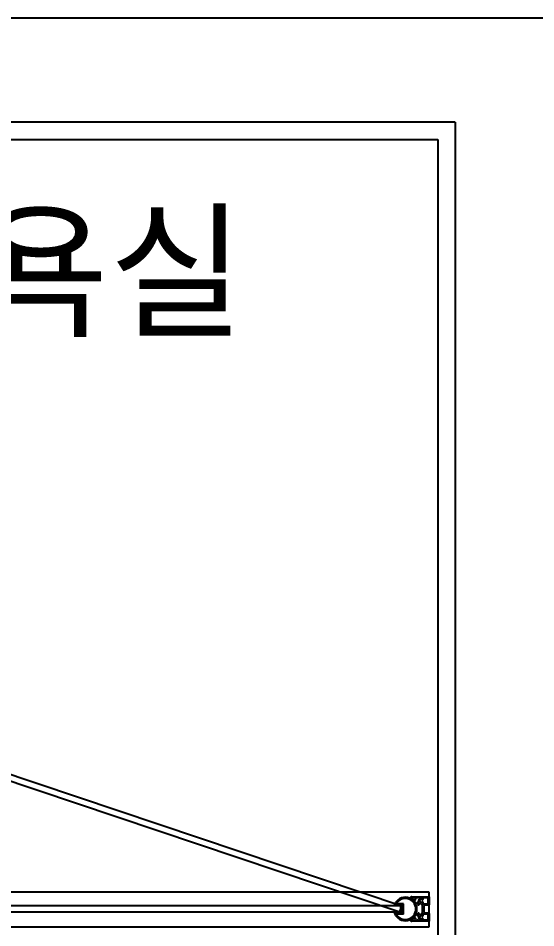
# Model space of a CAD drawing. Header units: millimetres. Extents: x -33000 to 294000, y 0 to 42408.
# Drawn here: x 57902 to 58499, y 14743 to 15795 of the extents above; entities that cross this region are included whole.
import ezdxf
from ezdxf.enums import TextEntityAlignment as Align

# ---------------------------------------------------------------- set-up
doc = ezdxf.new("R2010")
doc.units = ezdxf.units.MM
doc.header["$LTSCALE"] = 50
doc.layers.add('arch', color=8, linetype='Continuous')
doc.layers.add('실명', color=9, linetype='Continuous')
doc.styles.add('FORTELINE', font='malgun.ttf')

msp = doc.modelspace()

# ---------------------------------------------------------------- linework, layer by layer
at = {"layer": 'arch'}
for p, q in [((58526.2, 15794.6), (56026.2, 15794.6)), ((61286.2, 15794.6), (57606.2, 15794.6)), ((58406.2, 15674.6), (57296.2, 15674.6)), ((58406.2, 15674.6), (58406.2, 14154.6)), ((57316.2, 15654.6), (58386.2, 15654.6)), ((58386.2, 15654.6), (58386.2, 14144.6)), ((57720.8, 14970.9), (58342.4, 14761.8)), ((58344.8, 14768.5), (57723.2, 14977.6)), ((58343.6, 14768.8), (57686.7, 14768.8)), ((58336.2, 14770.4), (58336.2, 14770.5)), ((58345.4, 14769.9), (58336.7, 14769.9)), ((58346.7, 14771.2), (58338, 14771.2)), ((58345.4, 14769.9), (58343.6, 14769.9)), ((58343.6, 14769.9), (58343.6, 14760.5)), ((58343.6, 14761.6), (58343.6, 14768.8)), ((58345.4, 14760.5), (58345.4, 14769.9)), ((58346.7, 14759.2), (58346.7, 14771.2)), ((58343.6, 14761.6), (57686.7, 14761.6)), ((58336.2, 14759.9), (58336.2, 14760)), ((58345.4, 14760.5), (58336.7, 14760.5)), ((58346.7, 14759.2), (58338, 14759.2)), ((58342.4, 14761.8), (58344.8, 14768.5)), ((58343.6, 14760.5), (58345.4, 14760.5))]:
    msp.add_line(p, q, dxfattribs=at)
at = {"layer": 'arch', "ltscale": 5}
for p, q in [((58376.2, 14784.6), (57326.2, 14784.6)), ((58376.2, 14744.6), (58376.2, 14784.6)), ((57326.2, 14744.6), (58376.2, 14744.6))]:
    msp.add_line(p, q, dxfattribs=at)
at = {"layer": 'arch', "linetype": 'Continuous'}
for p, q in [((58356.3, 14779.3), (58376.2, 14779.3)), ((58376.2, 14779.3), (58376.2, 14770.2)), ((58345.4, 14769.4), (58344.8, 14769.9)), ((58360.2, 14778.1), (58359.2, 14777.3)), ((58362.9, 14778.3), (58361.4, 14777.1)), ((58365.4, 14778.3), (58362.9, 14778.3)), ((58363.9, 14769.7), (58363.3, 14769.7)), ((58363.7, 14771.8), (58364.7, 14772.6)), ((58364.4, 14770.4), (58364.4, 14770.2)), ((58365.9, 14771.7), (58364.6, 14770.7)), ((58365.1, 14776.9), (58365.7, 14777.4)), ((58368.4, 14778.3), (58374.7, 14778.3)), ((58368.7, 14765.4), (58368.7, 14769.3)), ((58368.8, 14775.7), (58369, 14775.9)), ((58368.9, 14773.5), (58368.8, 14773.5)), ((58374.7, 14770.7), (58368.8, 14770.7)), ((58370.2, 14769.2), (58370.2, 14761.1)), ((58375.7, 14769.7), (58370.7, 14769.7)), ((58374.7, 14778.3), (58374.7, 14770.7)), ((58345.4, 14766.5), (58343.6, 14768.3)), ((58345.4, 14763.6), (58343.6, 14765.4)), ((58345.4, 14760.7), (58343.6, 14762.5)), ((58363.3, 14760.6), (58363.9, 14760.6)), ((58364.7, 14757.8), (58363.7, 14758.6)), ((58364.4, 14760.1), (58364.4, 14760)), ((58364.6, 14759.6), (58365.9, 14758.6)), ((58369, 14765.2), (58368.7, 14765.4)), ((58368.7, 14764.9), (58369, 14765.2)), ((58368.7, 14761.1), (58368.7, 14764.9)), ((58368.8, 14759.6), (58374.7, 14759.6)), ((58370.7, 14760.6), (58375.7, 14760.6)), ((58374.7, 14759.6), (58374.7, 14752.1)), ((58376.2, 14760.1), (58376.2, 14751.1)), ((58376.2, 14751.1), (58356.3, 14751.1)), ((58359.2, 14753), (58360.2, 14752.3)), ((58361.4, 14753.3), (58362.9, 14752.1)), ((58362.9, 14752.1), (58365.4, 14752.1)), ((58365.7, 14752.9), (58365.1, 14753.4)), ((58374.7, 14752.1), (58368.4, 14752.1)), ((58368.8, 14756.8), (58368.9, 14756.9)), ((58369, 14754.5), (58368.8, 14754.6))]:
    msp.add_line(p, q, dxfattribs=at)
for centre, radius, start, end in [((58356.2, 14776.3), 3.02, 89.3501, 114.0909), ((58355.1, 14778.6), 0.4, 114.0909, 253.6399), ((58351.6, 14766.6), 12.1, 48.4153, 73.6399), ((58351.6, 14766.6), 13.1, 48.4153, 54.5288), ((58360, 14776.1), 0.5, 228.4153, 48.4153), ((58351.6, 14766.6), 14.3, 47.0236, 53.1847), ((58362.8, 14772.4), 0.5, 27.2123, 207.2123), ((58351.6, 14766.6), 12.1, 14.8189, 27.2123), ((58351.6, 14766.6), 13.1, 23.1444, 27.2123), ((58363.9, 14770.2), 0.5, 270, 0), ((58366.9, 14774.6), 2.95, 128.8366, 207.6144), ((58351.6, 14766.6), 14.3, 24.4884, 27.6144), ((58364.8, 14770.4), 0.4, 128.8366, 180), ((58366.9, 14774.6), 1.7, 45.1255, 314.8745), ((58365.4, 14777.8), 0.5, 308.8366, 90), ((58366.1, 14771.4), 0.4, 75.9266, 128.8366), ((58366.9, 14774.6), 2.9, 255.9266, 260.5217), ((58366.4, 14771.3), 0.5, 3.8439, 80.5217), ((58368.6, 14771.4), 1.7, 183.8439, 261.6643), ((58368.4, 14777.8), 0.5, 90, 242.1453), ((58368.5, 14776.3), 0.6, 225.1255, 300), ((58368.5, 14773), 0.6, 60, 134.8745), ((58368.8, 14771.4), 0.7, 119.9777, 270), ((58366.9, 14774.6), 3.01, 44.5058, 64.9723), ((58368.2, 14769.3), 0.5, 0, 81.6643), ((58366.9, 14774.6), 3, 299.9777, 315.5162), ((58368.6, 14773), 0.6, 315.5162, 60), ((58368.6, 14776.3), 0.612, 311.5758, 44.5058), ((58370.7, 14769.2), 0.5, 90, 180), ((58375.7, 14770.2), 0.5, 270, 0), ((58362.8, 14758), 0.5, 152.7877, 332.7877), ((58351.6, 14763.7), 12.1, 332.7877, 345.1811), ((58351.6, 14763.7), 13.1, 332.7877, 336.8556), ((58363.9, 14760.1), 0.5, 0, 90), ((58364.8, 14760), 0.4, 180, 231.1634), ((58366.1, 14758.9), 0.4, 231.1634, 284.0734), ((58366.9, 14755.7), 2.9, 99.4783, 104.0734), ((58366.4, 14759.1), 0.5, 279.4783, 356.1561), ((58368.6, 14758.9), 1.7, 98.3357, 176.1561), ((58368.8, 14758.9), 0.7, 90, 240.0223), ((58368.2, 14761.1), 0.5, 278.3357, 360), ((58366.9, 14755.7), 3, 44.4838, 60.0223), ((58370.7, 14761.1), 0.5, 180, 270), ((58375.7, 14760.1), 0.5, 0, 90), ((58355.1, 14751.7), 0.4, 106.3601, 245.9091), ((58351.6, 14763.7), 12.1, 286.3601, 311.5847), ((58356.2, 14754.1), 3.02, 245.9091, 270.6499), ((58351.6, 14763.7), 13.1, 305.4712, 311.5847), ((58360, 14754.3), 0.5, 311.5847, 131.5847), ((58351.6, 14763.7), 14.3, 306.8153, 312.9764), ((58366.9, 14755.7), 2.95, 152.3856, 231.1634), ((58351.6, 14763.7), 14.3, 332.3856, 335.5116), ((58366.9, 14755.7), 1.7, 45.1255, 314.8745), ((58365.4, 14752.6), 0.5, 270, 51.1634), ((58368.4, 14752.6), 0.5, 117.8547, 270), ((58368.5, 14757.4), 0.6, 225.1255, 300), ((58368.5, 14754.1), 0.6, 60, 134.8745), ((58366.9, 14755.7), 3.01, 295.0277, 315.4942), ((58368.6, 14757.4), 0.6, 300, 44.4838), ((58368.6, 14754), 0.612, 315.4942, 48.4242)]:
    msp.add_arc(centre, radius, start, end, dxfattribs=at)
at = {"layer": 'arch'}
for centre, radius, start, end in [((58348.7, 14765.2), 13.5, 203.1819, 156.8181), ((58336.7, 14770.4), 0.5, 180, 270), ((58348.7, 14765.2), 12.2, 209.5401, 150.4599), ((58336.7, 14760), 0.5, 90, 180)]:
    msp.add_arc(centre, radius, start, end, dxfattribs=at)

# ---------------------------------------------------------------- texts
at = {"layer": '실명', "linetype": 'ByBlock', "style": 'FORTELINE'}
msp.add_text('부부욕실', height=125, dxfattribs=at).set_placement((57849.7, 15502, 0), align=Align.MIDDLE_CENTER)

doc.saveas('drawing.dxf')
